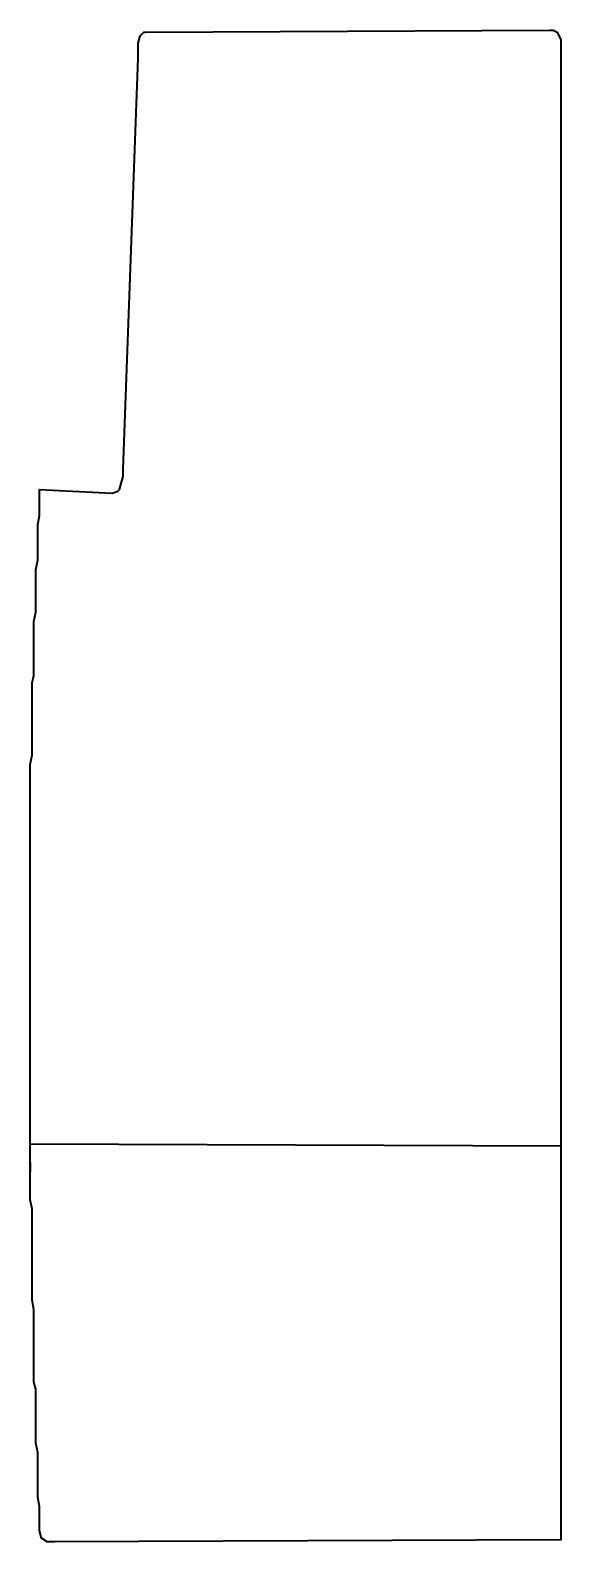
# Model space of a CAD drawing. Extents: x 0 to 285, y -813 to 0.
import ezdxf

# ---------------------------------------------------------------- set-up
doc = ezdxf.new("R2010")
doc.units = 0
doc.linetypes.add('Solid', pattern=[0])
doc.layers.add('zone_0_q3', color=7, linetype='Continuous')

msp = doc.modelspace()

# ---------------------------------------------------------------- linework, layer by layer
at = {"color": 0, "linetype": 'Solid', "lineweight": 35}
msp.add_lwpolyline([(44, -249), (47, -248), (48, -247), (49, -243), (50, -240), (50, -236), (58, -15), (58, -11), (58, -7), (59, -3), (61, -1), (62, -1), (279, 0), (281, 0), (283, -1), (284, -3), (285, -5), (285, -812), (13, -813), (9, -813), (6, -811), (5, -807), (5, -804), (5, -799), (5, -794), (4, -789), (4, -784), (4, -780), (4, -775), (4, -770), (4, -765), (3, -760), (3, -755), (3, -751), (3, -746), (3, -741), (3, -736), (3, -731), (2, -727), (2, -722), (2, -717), (2, -712), (2, -707), (2, -702), (2, -697), (2, -693), (2, -688), (1, -683), (1, -678), (1, -673), (1, -668), (1, -663), (1, -658), (1, -653), (1, -648), (1, -643), (1, -639), (1, -634), (0, -629), (0, -624), (0, -619), (0, -614), (0, -609), (0, -604), (0, -599), (0, -594), (0, -589), (0, -585), (0, -580), (0, -575), (0, -570), (0, -565), (0, -560), (0, -555), (0, -550), (0, -545), (0, -540), (0, -535), (0, -530), (0, -525), (0, -520), (0, -515), (0, -510), (0, -505), (0, -500), (0, -495), (0, -490), (0, -485), (0, -480), (0, -475), (0, -471), (0, -466), (0, -461), (0, -456), (0, -452), (0, -447), (0, -442), (0, -437), (0, -433), (0, -428), (0, -423), (0, -418), (0, -414), (0, -409), (0, -404), (0, -400), (0, -395), (1, -390), (1, -385), (1, -380), (1, -376), (1, -371), (1, -366), (1, -361), (1, -356), (1, -351), (2, -347), (2, -342), (2, -337), (2, -332), (2, -327), (2, -323), (2, -318), (3, -313), (3, -308), (3, -304), (3, -299), (3, -294), (3, -290), (4, -285), (4, -280), (4, -275), (4, -271), (4, -266), (5, -261), (5, -257), (5, -252), (5, -247), (44, -249)], close=True, dxfattribs=at)
at = {"layer": 'zone_0_q3', "color": 3, "linetype": 'Solid', "lineweight": 35}
msp.add_lwpolyline([(285, -600), (285, -812), (13, -813), (9, -813), (6, -811), (5, -807), (5, -804), (5, -799), (5, -794), (4, -789), (4, -784), (4, -780), (4, -775), (4, -770), (4, -765), (3, -760), (3, -755), (3, -751), (3, -746), (3, -741), (3, -736), (3, -731), (2, -727), (2, -722), (2, -717), (2, -712), (2, -707), (2, -702), (2, -697), (2, -693), (2, -688), (1, -683), (1, -678), (1, -673), (1, -668), (1, -663), (1, -658), (1, -653), (1, -648), (1, -643), (1, -639), (1, -634), (0, -629), (0, -624), (0, -619), (0, -609), (0, -614), (0, -599), (285, -600)], close=True, dxfattribs=at)

doc.saveas('drawing.dxf')
